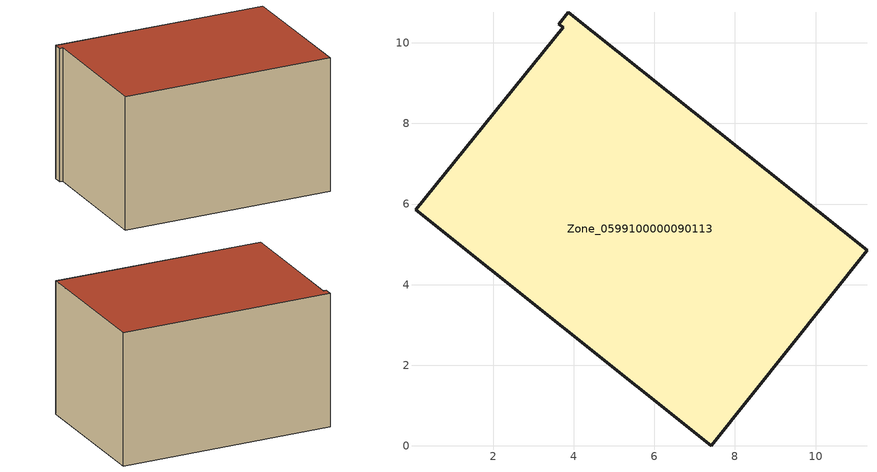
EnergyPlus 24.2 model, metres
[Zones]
Zone_0599100000090113
 floor ground (C_G): 3.73,10.39 3.63,10.46 3.86,10.76 11.28,4.85 7.41,0 0.07,5.86 z0.45
 wall outside (C_F): 11.28,4.85 3.86,10.76 3.63,10.46 3.73,10.39 0.07,5.86 7.41,0 11.28,4.85 z0.45:6.36
 roof outside (C_R): 3.63,10.46 3.73,10.39 0.07,5.86 7.41,0 11.28,4.85 3.86,10.76 z6.36
[BUILDING]
Pand.0599100000090113: North Axis=0; Terrain=City; Loads Convergence Tolerance Value=0.04; Temperature Convergence Tolerance Value=0.4; Solar Distribution=FullExterior; Maximum Number of Warmup Days=25; Minimum Number of Warmup Days=1
[Site:Location]
Rotterdam.The.Hague.AP_ZH_NLD Design_Conditions: Latitude=51.96; Longitude=4.45; Time Zone=1; Elevation=-4.5
[SITE:GROUNDTEMPERATURE:BUILDINGSURFACE]
18, 18, 18, 18, 18, 18, 18, 18, 18, 18, 18, 18
[MATERIAL] Thermal Absorptance=0.9; Solar Absorptance=0.7; Visible Absorptance=0.7
Name | Roughness | Thickness | Conductivity | Density | Specific Heat
G.TI.1946-1964 | MediumSmooth | 0.15 | 1 | 540 | 1210
F.TI.1946-1964 | Rough | 0.3 | 0.857143 | 1920 | 840
R.TI.1946-1964 | MediumRough | 0.2 | 0.277778 | 1500 | 1000
[CONSTRUCTION]
C_G: G.TI.1946-1964
C_F: F.TI.1946-1964
C_R: R.TI.1946-1964
[ZONE]
Zone_0599100000090113: Type=1; Multiplier=1; Ceiling Height=Autocalculate; Volume=Autocalculate; Floor Area=autocalculate; Part of Total Floor Area=Yes
[ZONEINFILTRATION:DESIGNFLOWRATE]
Infil_Zone_0599100000090113: Zone or ZoneList or Space or SpaceList=Zone_0599100000090113; Schedule=AlwaysOn; Design Flow Rate Calculation Method=Flow/Area; Flow Rate per Floor Area=0.003; Constant Term Coefficient=1; Temperature Term Coefficient=0; Velocity Term Coefficient=0; Velocity Squared Term Coefficient=0
[HVACTEMPLATE:ZONE:IDEALLOADSAIRSYSTEM]
Zone_0599100000090113: Maximum Heating Supply Air Temperature=50; Minimum Cooling Supply Air Temperature=13; Maximum Heating Supply Air Humidity Ratio=0.0156; Minimum Cooling Supply Air Humidity Ratio=0.0077; Heating Limit=NoLimit; Cooling Limit=NoLimit; Dehumidification Control Type=ConstantSensibleHeatRatio; Cooling Sensible Heat Ratio=0.7; Dehumidification Setpoint=60; Humidification Control Type=None; Humidification Setpoint=30; Outdoor Air Method=None; Outdoor Air Flow Rate per Person=0.00944; Outdoor Air Flow Rate per Zone Floor Area=0; Outdoor Air Flow Rate per Zone=0; Demand Controlled Ventilation Type=None; Outdoor Air Economizer Type=NoEconomizer; Heat Recovery Type=None; Sensible Heat Recovery Effectiveness=0.7; Latent Heat Recovery Effectiveness=0.65
[ZONECONTROL:THERMOSTAT]
ThermostatControl_Zone_0599100000090113: Zone or ZoneList=Zone_0599100000090113; Control Type Schedule=DualSetpointControlType; Control 1=Thermostat_Zone_0599100000090113; Temperature Difference Between Cutout And Setpoint=0
[THERMOSTATSETPOINT:DUALSETPOINT]
Thermostat_Zone_0599100000090113: Heating Setpoint Temperature Schedule=HeatingSetpoint_Zone_0599100000090113; Cooling Setpoint Temperature Schedule=CoolingSetpoint_Zone_0599100000090113
[SCHEDULE:COMPACT]
HeatingSetpoint_Zone_0599100000090113: Through: 12/31, For: AllDays, Until: 24:00, 21
CoolingSetpoint_Zone_0599100000090113: Through: 12/31, For: AllDays, Until: 24:00, 24
DualSetpointControlType: Through: 12/31, For: AllDays, Until: 24:00, 4
AlwaysOn: Through: 12/31, For: AllDays, Until: 24:00, 1
